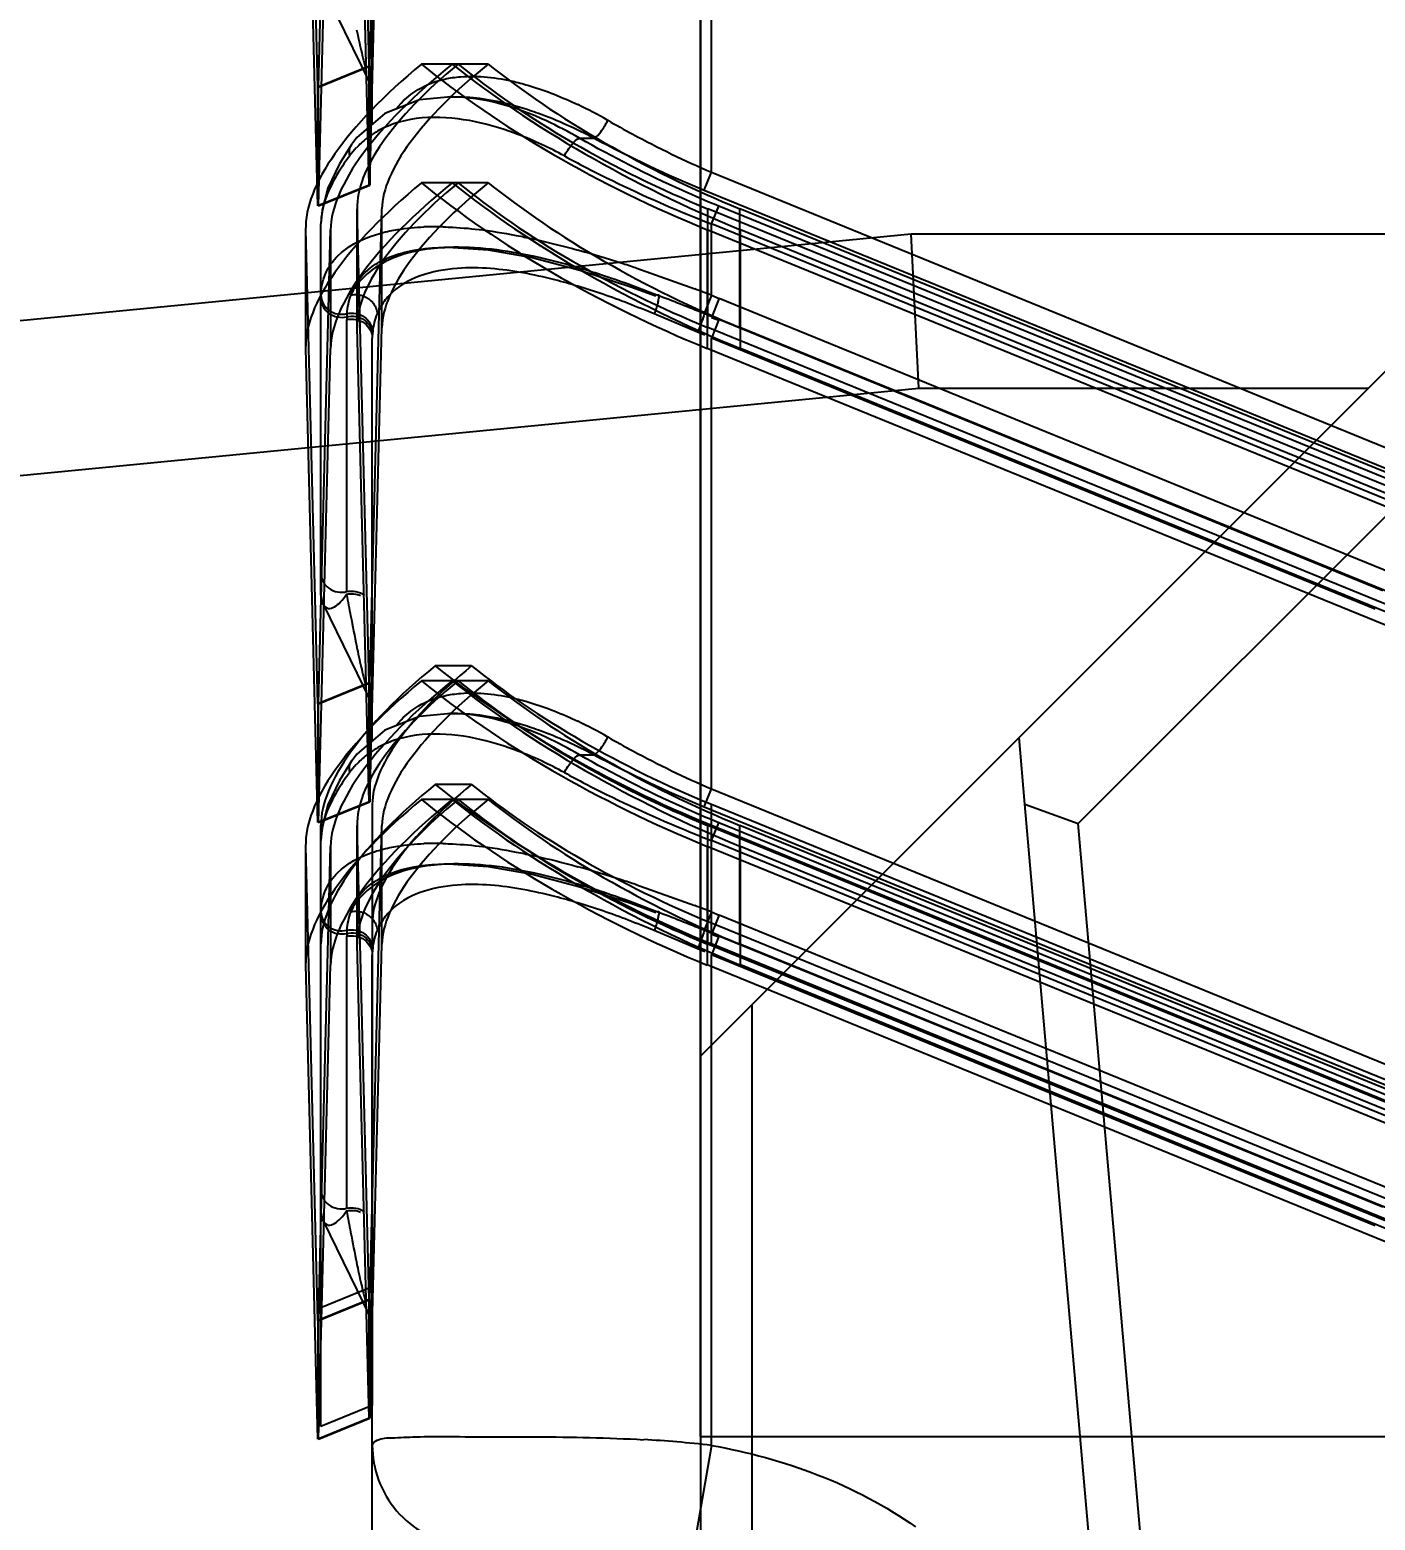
# Model space of a CAD drawing. Header units: millimetres. Extents: x -97344 to -49824, y -57049 to -40247.
# Drawn here: x -69796.19 to -69783.1, y -52807.7 to -52793.2 of the extents above; entities that cross this region are included whole.
import ezdxf

# ---------------------------------------------------------------- set-up
doc = ezdxf.new("R2010")
doc.units = ezdxf.units.MM
doc.header["$LTSCALE"] = 200
doc.header["$PDSIZE"] = -1
doc.linetypes.add('DOT_CENTER', pattern=[14, 12, -1, 0, -1])
for name, color, linetype in [('1', 7, 'Continuous'), ('DIM', 3, 'Continuous'), ('LAY0001', 7, 'Continuous'), ('LAY0002', 7, 'Continuous')]:
    doc.layers.add(name, color=color, linetype=linetype)
doc.styles.add('TSSD_Dimension', font='tssdeng.shx', dxfattribs={"width": 0.7, "bigfont": 'hztxt.shx'})
doc.dimstyles.new('TSSD_20_20', dxfattribs={"dimtxt": 60, "dimasz": 20, "dimexe": 20, "dimexo": 50, "dimgap": 20, "dimtad": 1, "dimdec": 0, "dimzin": 0, "dimdsep": 46, "dimtxsty": 'TSSD_Dimension', "dimblk": 'ARCHTICK', "dimcen": 0, "dimdle": 20, "dimclrt": 7, "dimadec": 0, "dimazin": 0, "dimtfac": 1, "dimtdec": 0, "dimtix": 1, "dimtmove": 2, "dimatfit": 3, "dimfxl": 1, "dimtolj": 1, "dimtzin": 0, "dimarcsym": 0})

# ---------------------------------------------------------------- blocks, each defined once
blk = doc.blocks.new('23-D1020-B_EXTRUSION-MAIN-BODY_BASESTAND-0_5m_Absen-PL__363', base_point=(418.75, -61.98))
at = {"color": 7, "linetype": 'Continuous'}
for p, q in [((421.852, 12.122), (427.75, 18.02)), ((422.428, 11.283), (428.964, 17.82)), ((421.852, 12.122), (419.25, 9.52)), ((421.909, 11.472), (421.852, 12.122)), ((421.909, 11.472), (422.428, 11.283)), ((422.809, 1.191), (421.909, 11.472)), ((423.193, 2.534), (422.428, 11.283)), ((419.25, 9.52), (418.75, 9.02)), ((419.25, 9.52), (419.25, -47.48)), ((418.75, 9.02), (418.75, -46.98))]:
    blk.add_line(p, q, dxfattribs=at)
blk = doc.blocks.new('Top1', base_point=(668.75, -75.52))
at = {"color": 7, "linetype": 'Continuous'}
for p, q in [((401.226, 15.117), (420.802, 17.02)), ((420.802, 17.02), (426.75, 17.02)), ((401.371, 13.624), (420.875, 15.52)), ((420.875, 15.52), (425.25, 15.52))]:
    blk.add_line(p, q, dxfattribs=at)
at = {"color": 140, "linetype": 'Continuous'}
blk.add_line((420.875, 15.52), (420.802, 17.02), dxfattribs=at)
at = {"layer": '1', "color": 1, "linetype": 'DOT_CENTER'}
blk.add_line((418.75, 43.169), (418.75, -93.98), dxfattribs=at)
blk.add_blockref('23-D1020-B_EXTRUSION-MAIN-BODY_BASESTAND-0_5m_Absen-PL__363', (418.75, -61.98))
blk = doc.blocks.new('*U1521')
blk.add_blockref('Top1', (0, -50.114))
blk = doc.blocks.new('*U1522')
at = {"layer": 'DIM', "color": 0, "linetype": 'ByBlock', "lineweight": -2, "transparency": 16777216}
blk.add_blockref('*U1521', (0, 0), dxfattribs=at)
blk = doc.blocks.new('2250')
at = {"layer": 'LAY0001', "color": 7, "linetype": 'Continuous'}
for p, q in [((-45590.974, -64421.07), (-45590.974, -64417.151)), ((-45587.674, -64421.538), (-45587.674, -64417.151)), ((-45591.453, -64419.74), (-45590.994, -64420.677)), ((-45590.219, -64420.804), (-45590.149, -64420.804)), ((-45590.205, -64420.804), (-45590.219, -64420.804)), ((-45590.148, -64420.804), (-45590.128, -64420.804)), ((-45588.958, -64421.206), (-45588.814, -64421.206)), ((-45587.744, -64421.711), (-45587.674, -64421.538)), ((-45587.674, -64421.538), (-45578.982, -64425.086)), ((-45587.744, -64421.711), (-45579.053, -64425.259)), ((-45591.463, -64421.908), (-45591.474, -64422.041)), ((-45587.674, -64422.04), (-45587.603, -64421.867)), ((-45580.501, -64424.766), (-45587.603, -64421.867)), ((-45591.474, -64425.652), (-45591.474, -64422.04)), ((-45587.674, -64422.733), (-45587.674, -64422.04)), ((-45580.572, -64424.939), (-45587.674, -64422.04)), ((-45590.235, -64422.268), (-45590.219, -64422.268)), ((-45590.136, -64422.268), (-45590.149, -64422.268)), ((-45588.41, -64422.469), (-45587.835, -64422.673)), ((-45588.459, -64422.651), (-45588.214, -64422.739)), ((-45587.674, -64422.733), (-45587.745, -64422.913)), ((-45587.674, -64422.733), (-45587.597, -64422.765)), ((-45587.597, -64422.764), (-45587.672, -64422.95)), ((-45587.597, -64422.764), (-45581.067, -64425.43)), ((-45591.224, -64422.972), (-45591.224, -64425.618)), ((-45591.222, -64422.913), (-45591.223, -64422.944)), ((-45591.223, -64422.944), (-45591.223, -64422.972)), ((-45587.808, -64423.093), (-45588.23, -64422.915)), ((-45587.67, -64422.944), (-45587.745, -64422.913)), ((-45587.6, -64422.972), (-45587.674, -64423.151)), ((-45587.672, -64422.95), (-45587.603, -64422.978)), ((-45581.14, -64425.609), (-45587.6, -64422.972)), ((-45590.971, -64423.093), (-45590.973, -64423.123)), ((-45587.739, -64423.123), (-45587.808, -64423.093)), ((-45590.974, -64427.07), (-45590.974, -64423.151)), ((-45587.674, -64427.538), (-45587.674, -64423.151)), ((-45581.213, -64425.789), (-45587.674, -64423.151)), ((-45591.453, -64425.74), (-45590.994, -64426.677)), ((-45590.219, -64426.804), (-45590.149, -64426.804)), ((-45590.205, -64426.804), (-45590.219, -64426.804)), ((-45590.148, -64426.804), (-45590.128, -64426.804)), ((-45588.958, -64427.206), (-45588.814, -64427.206)), ((-45587.744, -64427.711), (-45587.674, -64427.538)), ((-45587.674, -64427.538), (-45578.982, -64431.086)), ((-45587.744, -64427.711), (-45579.053, -64431.259)), ((-45591.463, -64427.908), (-45591.474, -64428.041)), ((-45587.674, -64428.04), (-45587.603, -64427.867)), ((-45580.501, -64430.766), (-45587.603, -64427.867)), ((-45591.474, -64431.652), (-45591.474, -64428.04)), ((-45587.674, -64428.733), (-45587.674, -64428.04)), ((-45580.572, -64430.939), (-45587.674, -64428.04)), ((-45590.235, -64428.268), (-45590.219, -64428.268)), ((-45590.136, -64428.268), (-45590.149, -64428.268)), ((-45588.41, -64428.469), (-45587.835, -64428.673)), ((-45588.459, -64428.651), (-45588.214, -64428.739)), ((-45587.674, -64428.733), (-45587.745, -64428.913)), ((-45587.674, -64428.733), (-45587.597, -64428.765)), ((-45587.597, -64428.764), (-45587.672, -64428.95)), ((-45587.597, -64428.764), (-45581.067, -64431.43)), ((-45591.222, -64428.913), (-45591.223, -64428.944)), ((-45587.808, -64429.093), (-45588.23, -64428.915)), ((-45587.67, -64428.944), (-45587.745, -64428.913)), ((-45591.224, -64428.972), (-45591.224, -64431.618)), ((-45591.223, -64428.944), (-45591.223, -64428.972)), ((-45587.6, -64428.972), (-45587.674, -64429.151)), ((-45587.672, -64428.95), (-45587.603, -64428.978)), ((-45581.14, -64431.609), (-45587.6, -64428.972)), ((-45590.974, -64437.84), (-45590.974, -64429.151)), ((-45590.971, -64429.093), (-45590.973, -64429.123)), ((-45587.739, -64429.123), (-45587.808, -64429.093)), ((-45587.674, -64433.926), (-45587.674, -64429.151)), ((-45581.213, -64431.789), (-45587.674, -64429.151)), ((-45591.453, -64431.74), (-45590.994, -64432.677)), ((-45587.674, -64433.926), (-45587.842, -64434.897))]:
    blk.add_line(p, q, dxfattribs=at)
for points in [[(-45590.205, -64420.804), (-45590.516, -64420.834), (-45590.853, -64420.965)], [(-45590.853, -64420.965), (-45591.123, -64421.199), (-45591.171, -64421.262)], [(-45591.172, -64421.263), (-45591.294, -64421.455), (-45591.406, -64421.692), (-45591.463, -64421.908)], [(-45590.234, -64422.268), (-45589.846, -64422.293), (-45589.418, -64422.368)], [(-45589.418, -64422.368), (-45588.953, -64422.49), (-45588.459, -64422.651)], [(-45591.474, -64425.652), (-45591.458, -64425.73), (-45591.453, -64425.74)], [(-45590.205, -64426.804), (-45590.516, -64426.834), (-45590.853, -64426.965)], [(-45590.853, -64426.965), (-45591.123, -64427.199), (-45591.171, -64427.262)], [(-45591.172, -64427.263), (-45591.294, -64427.455), (-45591.406, -64427.692), (-45591.463, -64427.908)], [(-45590.234, -64428.268), (-45589.846, -64428.293), (-45589.418, -64428.368)], [(-45589.418, -64428.368), (-45588.953, -64428.49), (-45588.459, -64428.651)], [(-45591.474, -64431.652), (-45591.458, -64431.73), (-45591.453, -64431.74)]]:
    blk.add_lwpolyline(points, dxfattribs=at)
for centre, radius, start, end in [((-45579.564, -64417.762), 11.807, 191.6796, 192.6735), ((-45583.887, -64418.732), 7.375, 192.6894, 193.4517), ((-45586.843, -64419.443), 4.335, 193.4061, 194.7103), ((-45590.863, -64424.836), 4.384, 60.1684, 64.4715), ((-45590.491, -64421.895), 0.872, 123.682, 132.7115), ((-45583.542, -64411.426), 11.11, 241.673, 247.7766), ((-45590.453, -64421.932), 0.925, 137.0109, 143.2594), ((-45590.48, -64421.907), 0.888, 132.7211, 136.9864), ((-45583.425, -64410.933), 11.89, 241.4678, 243.6956), ((-45583.206, -64410.494), 12.38, 243.6873, 248.3231), ((-45590.867, -64422.041), 0.607, 174.1347, 179.9329), ((-45590.359, -64424.905), 2.837, 88.4675, 92.2609), ((-45583.283, -64410.688), 12.172, 248.3224, 248.855), ((-45591.955, -64432.918), 11.033, 72.0279, 74.3217), ((-45591.144, -64429.837), 7.684, 71.8362, 73.5947), ((-45592.817, -64435.619), 13.869, 71.4711, 72.0837), ((-45590.614, -64423.011), 0.634, 147.6056, 153.9879), ((-45590.941, -64429.158), 6.802, 71.038, 73.1917), ((-45599.316, -64453.68), 33.064, 69.3823, 69.6805), ((-45590.38, -64423.144), 0.593, 143.9413, 150.8238), ((-45590.363, -64423.157), 0.614, 136.6652, 143.915), ((-45591.461, -64430.674), 8.405, 69.255, 71.0405), ((-45592.224, -64432.691), 10.56, 67.7778, 69.2597), ((-45596.384, -64444.284), 23.051, 67.9882, 69.2139), ((-45590.369, -64423.148), 0.605, 157.267, 165.7562), ((-45590.385, -64423.142), 0.587, 150.8414, 157.2553), ((-45582.344, -64410.064), 13.937, 247.5358, 247.8441), ((-45590.36, -64423.15), 0.613, 165.7814, 174.6343), ((-45569.659, -64421.764), 21.911, 190.2014, 190.7537), ((-45573.321, -64422.467), 18.182, 190.7294, 191.6942), ((-45579.564, -64423.762), 11.807, 191.6796, 192.6735), ((-45583.887, -64424.732), 7.375, 192.6894, 193.4517), ((-45586.843, -64425.443), 4.335, 193.4061, 194.7103), ((-45590.863, -64430.836), 4.384, 60.1684, 64.4715), ((-45590.491, -64427.895), 0.872, 123.682, 132.7115), ((-45590.453, -64427.932), 0.925, 137.0109, 143.2594), ((-45590.48, -64427.907), 0.888, 132.7211, 136.9864), ((-45583.542, -64417.426), 11.11, 241.673, 247.7766), ((-45583.425, -64416.933), 11.89, 241.4678, 243.6956), ((-45583.206, -64416.494), 12.38, 243.6873, 248.3231), ((-45590.867, -64428.041), 0.607, 174.1347, 179.9329), ((-45590.359, -64430.905), 2.837, 88.4675, 92.2609), ((-45583.283, -64416.688), 12.172, 248.3224, 248.855), ((-45591.955, -64438.918), 11.033, 72.0279, 74.3217), ((-45591.144, -64435.837), 7.684, 71.8362, 73.5947), ((-45592.817, -64441.619), 13.869, 71.4711, 72.0837), ((-45590.941, -64435.158), 6.802, 71.038, 73.1917), ((-45590.614, -64429.011), 0.634, 147.6056, 153.9879), ((-45590.363, -64429.157), 0.614, 136.6652, 143.915), ((-45591.461, -64436.674), 8.405, 69.255, 71.0405), ((-45596.384, -64450.284), 23.051, 67.9882, 69.2139), ((-45599.316, -64459.68), 33.064, 69.3823, 69.6805), ((-45590.369, -64429.148), 0.605, 157.267, 165.7562), ((-45590.385, -64429.142), 0.587, 150.8414, 157.2553), ((-45590.38, -64429.144), 0.593, 143.9413, 150.8238), ((-45592.224, -64438.691), 10.56, 67.7778, 69.2597), ((-45590.36, -64429.15), 0.613, 165.7814, 174.6343), ((-45582.344, -64416.064), 13.937, 247.5358, 247.8441), ((-45569.659, -64427.764), 21.911, 190.2014, 190.7537), ((-45573.321, -64428.467), 18.182, 190.7294, 191.6942), ((-45579.564, -64429.762), 11.807, 191.6796, 192.6735), ((-45583.887, -64430.732), 7.375, 192.6894, 193.4517), ((-45586.843, -64431.443), 4.335, 193.4061, 194.7103), ((-45588.982, -64445.564), 11.713, 85.2376, 86.8225), ((-45588.772, -64443.061), 9.201, 83.141, 85.2464)]:
    blk.add_arc(centre, radius, start, end, dxfattribs=at)
for points in [[(-45590.527, -64420.732), (-45590.447, -64420.684), (-45590.358, -64420.651), (-45590.268, -64420.631)], [(-45590.741, -64420.921), (-45590.682, -64420.846), (-45590.609, -64420.78), (-45590.527, -64420.732)], [(-45590.82, -64421.088), (-45590.874, -64421.11), (-45590.926, -64421.138), (-45590.975, -64421.17)], [(-45589.104, -64421.379), (-45589.25, -64421.299), (-45589.402, -64421.228), (-45589.557, -64421.169)], [(-45591.194, -64421.379), (-45591.202, -64421.34), (-45591.195, -64421.295), (-45591.172, -64421.263)], [(-45590.975, -64422.156), (-45590.919, -64422.136), (-45590.861, -64422.121), (-45590.803, -64422.109)], [(-45589.899, -64422.099), (-45589.775, -64422.115), (-45589.652, -64422.136), (-45589.529, -64422.161)], [(-45590.962, -64422.446), (-45590.912, -64422.412), (-45590.857, -64422.384), (-45590.8, -64422.362)], [(-45590.8, -64422.362), (-45590.726, -64422.332), (-45590.647, -64422.311), (-45590.568, -64422.297)], [(-45591.474, -64422.733), (-45591.474, -64422.63), (-45591.44, -64422.522), (-45591.381, -64422.437)], [(-45590.974, -64422.486), (-45591.042, -64422.536), (-45591.103, -64422.6), (-45591.149, -64422.672)], [(-45588.204, -64422.733), (-45588.384, -64422.663), (-45588.565, -64422.596), (-45588.749, -64422.536)], [(-45591.183, -64422.733), (-45591.206, -64422.79), (-45591.219, -64422.852), (-45591.222, -64422.913)], [(-45591.183, -64422.733), (-45591.14, -64422.723), (-45591.092, -64422.728), (-45591.051, -64422.745)], [(-45591.051, -64422.745), (-45591.022, -64422.758), (-45590.994, -64422.778), (-45590.973, -64422.802)], [(-45590.973, -64422.802), (-45590.947, -64422.833), (-45590.929, -64422.874), (-45590.926, -64422.915)], [(-45591.224, -64425.618), (-45591.167, -64425.604), (-45591.099, -64425.617), (-45591.051, -64425.651)], [(-45591.224, -64425.644), (-45591.18, -64425.634), (-45591.131, -64425.638), (-45591.09, -64425.655)], [(-45590.741, -64426.921), (-45590.682, -64426.846), (-45590.609, -64426.78), (-45590.527, -64426.732)], [(-45590.527, -64426.732), (-45590.447, -64426.684), (-45590.358, -64426.651), (-45590.268, -64426.631)], [(-45590.82, -64427.088), (-45590.874, -64427.11), (-45590.926, -64427.138), (-45590.975, -64427.17)], [(-45589.104, -64427.379), (-45589.25, -64427.299), (-45589.402, -64427.228), (-45589.557, -64427.169)], [(-45591.194, -64427.379), (-45591.202, -64427.34), (-45591.195, -64427.295), (-45591.172, -64427.263)], [(-45590.975, -64428.156), (-45590.919, -64428.136), (-45590.861, -64428.121), (-45590.803, -64428.109)], [(-45589.899, -64428.099), (-45589.775, -64428.115), (-45589.652, -64428.136), (-45589.529, -64428.161)], [(-45590.8, -64428.362), (-45590.726, -64428.332), (-45590.647, -64428.311), (-45590.568, -64428.297)], [(-45591.474, -64428.733), (-45591.474, -64428.63), (-45591.44, -64428.522), (-45591.381, -64428.437)], [(-45590.974, -64428.486), (-45591.042, -64428.536), (-45591.103, -64428.6), (-45591.149, -64428.672)], [(-45590.974, -64428.455), (-45590.921, -64428.417), (-45590.861, -64428.386), (-45590.8, -64428.362)], [(-45588.204, -64428.733), (-45588.384, -64428.663), (-45588.565, -64428.596), (-45588.749, -64428.536)], [(-45591.183, -64428.733), (-45591.206, -64428.79), (-45591.219, -64428.852), (-45591.222, -64428.913)], [(-45591.183, -64428.733), (-45591.14, -64428.723), (-45591.092, -64428.728), (-45591.051, -64428.745)], [(-45591.051, -64428.745), (-45591.022, -64428.758), (-45590.994, -64428.778), (-45590.973, -64428.802)], [(-45590.973, -64428.802), (-45590.947, -64428.833), (-45590.929, -64428.874), (-45590.926, -64428.915)], [(-45591.224, -64431.618), (-45591.167, -64431.604), (-45591.099, -64431.617), (-45591.051, -64431.651)], [(-45591.224, -64431.644), (-45591.18, -64431.634), (-45591.131, -64431.638), (-45591.09, -64431.655)], [(-45587.674, -64433.926), (-45586.971, -64434.048), (-45586.269, -64434.307), (-45585.686, -64434.718)]]:
    blk.add_open_spline(points, degree=3, dxfattribs=at)
for points, knots in [([(-45590.268, -64420.631), (-45590.218, -64420.62), (-45589.993, -64420.587), (-45589.763, -64420.616), (-45589.591, -64420.656)], [0, 0, 0, 0, 0.22503, 1, 1, 1, 1]), ([(-45589.591, -64420.656), (-45589.541, -64420.668), (-45589.329, -64420.725), (-45589.125, -64420.808), (-45588.974, -64420.88)], [0, 0, 0, 0, 0.237795, 1, 1, 1, 1]), ([(-45588.958, -64421.206), (-45589.063, -64421.145), (-45589.45, -64420.941), (-45589.887, -64420.807), (-45590.205, -64420.804)], [0, 0, 0, 0, 0.275501, 1, 1, 1, 1]), ([(-45590.128, -64420.804), (-45590.082, -64420.804), (-45589.881, -64420.816), (-45589.683, -64420.86), (-45589.535, -64420.904)], [0, 0, 0, 0, 0.231148, 1, 1, 1, 1]), ([(-45589.535, -64420.904), (-45589.475, -64420.922), (-45589.228, -64421.004), (-45588.989, -64421.113), (-45588.814, -64421.206)], [0, 0, 0, 0, 0.23961, 1, 1, 1, 1]), ([(-45589.557, -64421.169), (-45589.674, -64421.125), (-45590.077, -64420.997), (-45590.541, -64420.972), (-45590.82, -64421.088)], [0, 0, 0, 0, 0.292097, 1, 1, 1, 1]), ([(-45588.814, -64421.206), (-45588.787, -64421.192), (-45588.739, -64421.133), (-45588.701, -64421.071), (-45588.682, -64421.032)], [0, 0, 0, 0, 0.410358, 1, 1, 1, 1]), ([(-45588.682, -64421.032), (-45588.602, -64421.078), (-45588.273, -64421.261), (-45587.934, -64421.425), (-45587.674, -64421.538)], [0, 0, 0, 0, 0.245983, 1, 1, 1, 1]), ([(-45589.104, -64421.379), (-45589.085, -64421.339), (-45589.044, -64421.276), (-45588.988, -64421.217), (-45588.958, -64421.206)], [0, 0, 0, 0, 0.582162, 1, 1, 1, 1]), ([(-45587.603, -64421.867), (-45587.722, -64421.819), (-45588.184, -64421.62), (-45588.633, -64421.392), (-45588.958, -64421.206)], [0, 0, 0, 0, 0.25475, 1, 1, 1, 1]), ([(-45591.194, -64421.379), (-45591.233, -64421.43), (-45591.357, -64421.612), (-45591.455, -64421.823), (-45591.47, -64421.979)], [0, 0, 0, 0, 0.290955, 1, 1, 1, 1]), ([(-45590.803, -64422.109), (-45590.778, -64422.104), (-45590.668, -64422.084), (-45590.556, -64422.073), (-45590.471, -64422.07)], [0, 0, 0, 0, 0.234807, 1, 1, 1, 1]), ([(-45590.283, -64422.069), (-45590.252, -64422.07), (-45590.124, -64422.075), (-45589.996, -64422.087), (-45589.899, -64422.099)], [0, 0, 0, 0, 0.239498, 1, 1, 1, 1]), ([(-45591.381, -64422.437), (-45591.36, -64422.406), (-45591.252, -64422.279), (-45591.097, -64422.198), (-45590.975, -64422.156)], [0, 0, 0, 0, 0.221242, 1, 1, 1, 1]), ([(-45590.149, -64422.268), (-45590.234, -64422.268), (-45590.519, -64422.282), (-45590.812, -64422.365), (-45590.974, -64422.486)], [0, 0, 0, 0, 0.29618, 1, 1, 1, 1]), ([(-45590.568, -64422.297), (-45590.542, -64422.292), (-45590.432, -64422.275), (-45590.32, -64422.268), (-45590.235, -64422.268)], [0, 0, 0, 0, 0.233785, 1, 1, 1, 1]), ([(-45588.974, -64422.466), (-45589.077, -64422.436), (-45589.457, -64422.334), (-45589.85, -64422.269), (-45590.136, -64422.268)], [0, 0, 0, 0, 0.273537, 1, 1, 1, 1]), ([(-45589.529, -64422.161), (-45589.484, -64422.17), (-45589.298, -64422.209), (-45589.113, -64422.256), (-45588.974, -64422.295)], [0, 0, 0, 0, 0.242921, 1, 1, 1, 1]), ([(-45591.183, -64422.733), (-45591.175, -64422.706), (-45591.129, -64422.592), (-45591.039, -64422.499), (-45590.962, -64422.446)], [0, 0, 0, 0, 0.23554, 1, 1, 1, 1]), ([(-45589.822, -64422.475), (-45589.93, -64422.467), (-45590.272, -64422.459), (-45590.647, -64422.563), (-45590.81, -64422.736)], [0, 0, 0, 0, 0.313507, 1, 1, 1, 1]), ([(-45588.974, -64422.647), (-45589.048, -64422.625), (-45589.326, -64422.547), (-45589.611, -64422.492), (-45589.822, -64422.475)], [0, 0, 0, 0, 0.267575, 1, 1, 1, 1]), ([(-45591.474, -64422.733), (-45591.474, -64422.789), (-45591.409, -64422.907), (-45591.279, -64422.927), (-45591.222, -64422.913)], [0, 0, 0, 0, 0.486158, 1, 1, 1, 1]), ([(-45591.474, -64422.764), (-45591.474, -64422.82), (-45591.409, -64422.937), (-45591.28, -64422.957), (-45591.223, -64422.944)], [0, 0, 0, 0, 0.485436, 1, 1, 1, 1]), ([(-45588.204, -64422.733), (-45588.2, -64422.73), (-45588.181, -64422.728), (-45588.189, -64422.765), (-45588.195, -64422.82), (-45588.216, -64422.876), (-45588.23, -64422.915)], [0, 0, 0, 0, 0.077314, 0.192048, 0.398477, 1, 1, 1, 1]), ([(-45591.224, -64422.972), (-45591.167, -64422.959), (-45591.038, -64422.979), (-45590.974, -64423.096), (-45590.974, -64423.151)], [0, 0, 0, 0, 0.514562, 1, 1, 1, 1]), ([(-45591.223, -64422.944), (-45591.166, -64422.93), (-45591.038, -64422.951), (-45590.973, -64423.068), (-45590.973, -64423.123)], [0, 0, 0, 0, 0.51441, 1, 1, 1, 1]), ([(-45591.222, -64422.913), (-45591.165, -64422.9), (-45591.037, -64422.921), (-45590.972, -64423.037), (-45590.971, -64423.093)], [0, 0, 0, 0, 0.513457, 1, 1, 1, 1]), ([(-45587.745, -64422.913), (-45587.728, -64422.883), (-45587.784, -64423.034), (-45587.797, -64423.066), (-45587.808, -64423.093)], [0, 0, 0, 0, 0.541401, 1, 1, 1, 1]), ([(-45587.67, -64422.944), (-45587.669, -64422.942), (-45587.664, -64422.933), (-45587.669, -64422.946), (-45587.67, -64422.949)], [0, 0, 0, 0, 0.352566, 1, 1, 1, 1]), ([(-45591.474, -64425.439), (-45591.474, -64425.494), (-45591.41, -64425.612), (-45591.281, -64425.632), (-45591.224, -64425.618)], [0, 0, 0, 0, 0.485438, 1, 1, 1, 1]), ([(-45591.453, -64425.74), (-45591.443, -64425.76), (-45591.404, -64425.793), (-45591.335, -64425.767), (-45591.277, -64425.716), (-45591.242, -64425.671), (-45591.224, -64425.644)], [0, 0, 0, 0, 0.222711, 0.423481, 0.67946, 1, 1, 1, 1]), ([(-45590.268, -64426.631), (-45590.218, -64426.62), (-45589.993, -64426.587), (-45589.763, -64426.616), (-45589.591, -64426.656)], [0, 0, 0, 0, 0.22503, 1, 1, 1, 1]), ([(-45589.591, -64426.656), (-45589.541, -64426.668), (-45589.329, -64426.725), (-45589.125, -64426.808), (-45588.974, -64426.88)], [0, 0, 0, 0, 0.237795, 1, 1, 1, 1]), ([(-45588.958, -64427.206), (-45589.063, -64427.145), (-45589.45, -64426.941), (-45589.887, -64426.807), (-45590.205, -64426.804)], [0, 0, 0, 0, 0.275501, 1, 1, 1, 1]), ([(-45590.128, -64426.804), (-45590.082, -64426.804), (-45589.881, -64426.816), (-45589.683, -64426.86), (-45589.535, -64426.904)], [0, 0, 0, 0, 0.231148, 1, 1, 1, 1]), ([(-45589.535, -64426.904), (-45589.475, -64426.922), (-45589.228, -64427.004), (-45588.989, -64427.113), (-45588.814, -64427.206)], [0, 0, 0, 0, 0.23961, 1, 1, 1, 1]), ([(-45589.557, -64427.169), (-45589.674, -64427.125), (-45590.077, -64426.997), (-45590.541, -64426.972), (-45590.82, -64427.088)], [0, 0, 0, 0, 0.292097, 1, 1, 1, 1]), ([(-45588.814, -64427.206), (-45588.787, -64427.192), (-45588.739, -64427.133), (-45588.701, -64427.071), (-45588.682, -64427.032)], [0, 0, 0, 0, 0.410358, 1, 1, 1, 1]), ([(-45588.682, -64427.032), (-45588.602, -64427.078), (-45588.273, -64427.261), (-45587.934, -64427.425), (-45587.674, -64427.538)], [0, 0, 0, 0, 0.245983, 1, 1, 1, 1]), ([(-45589.104, -64427.379), (-45589.085, -64427.339), (-45589.044, -64427.276), (-45588.988, -64427.217), (-45588.958, -64427.206)], [0, 0, 0, 0, 0.582162, 1, 1, 1, 1]), ([(-45587.603, -64427.867), (-45587.722, -64427.819), (-45588.184, -64427.62), (-45588.633, -64427.392), (-45588.958, -64427.206)], [0, 0, 0, 0, 0.25475, 1, 1, 1, 1]), ([(-45591.194, -64427.379), (-45591.233, -64427.43), (-45591.357, -64427.612), (-45591.455, -64427.823), (-45591.47, -64427.979)], [0, 0, 0, 0, 0.290955, 1, 1, 1, 1]), ([(-45590.803, -64428.109), (-45590.778, -64428.104), (-45590.668, -64428.084), (-45590.556, -64428.073), (-45590.471, -64428.07)], [0, 0, 0, 0, 0.234807, 1, 1, 1, 1]), ([(-45590.283, -64428.069), (-45590.252, -64428.07), (-45590.124, -64428.075), (-45589.996, -64428.087), (-45589.899, -64428.099)], [0, 0, 0, 0, 0.239498, 1, 1, 1, 1]), ([(-45591.381, -64428.437), (-45591.36, -64428.406), (-45591.252, -64428.279), (-45591.097, -64428.198), (-45590.975, -64428.156)], [0, 0, 0, 0, 0.221242, 1, 1, 1, 1]), ([(-45589.529, -64428.161), (-45589.484, -64428.17), (-45589.298, -64428.209), (-45589.113, -64428.256), (-45588.974, -64428.295)], [0, 0, 0, 0, 0.242921, 1, 1, 1, 1]), ([(-45590.149, -64428.268), (-45590.234, -64428.268), (-45590.519, -64428.282), (-45590.812, -64428.365), (-45590.974, -64428.486)], [0, 0, 0, 0, 0.29618, 1, 1, 1, 1]), ([(-45590.568, -64428.297), (-45590.542, -64428.292), (-45590.432, -64428.275), (-45590.32, -64428.268), (-45590.235, -64428.268)], [0, 0, 0, 0, 0.233785, 1, 1, 1, 1]), ([(-45588.974, -64428.466), (-45589.077, -64428.436), (-45589.457, -64428.334), (-45589.85, -64428.269), (-45590.136, -64428.268)], [0, 0, 0, 0, 0.273537, 1, 1, 1, 1]), ([(-45591.183, -64428.733), (-45591.175, -64428.707), (-45591.131, -64428.598), (-45591.047, -64428.507), (-45590.974, -64428.455)], [0, 0, 0, 0, 0.23641, 1, 1, 1, 1]), ([(-45589.822, -64428.475), (-45589.93, -64428.467), (-45590.272, -64428.459), (-45590.647, -64428.563), (-45590.81, -64428.736)], [0, 0, 0, 0, 0.313507, 1, 1, 1, 1]), ([(-45588.974, -64428.647), (-45589.048, -64428.625), (-45589.326, -64428.547), (-45589.611, -64428.492), (-45589.822, -64428.475)], [0, 0, 0, 0, 0.267575, 1, 1, 1, 1]), ([(-45591.474, -64428.733), (-45591.474, -64428.789), (-45591.409, -64428.907), (-45591.279, -64428.927), (-45591.222, -64428.913)], [0, 0, 0, 0, 0.486158, 1, 1, 1, 1]), ([(-45591.474, -64428.764), (-45591.474, -64428.82), (-45591.409, -64428.937), (-45591.28, -64428.957), (-45591.223, -64428.944)], [0, 0, 0, 0, 0.485436, 1, 1, 1, 1]), ([(-45588.204, -64428.733), (-45588.2, -64428.73), (-45588.181, -64428.728), (-45588.189, -64428.765), (-45588.195, -64428.82), (-45588.216, -64428.876), (-45588.23, -64428.915)], [0, 0, 0, 0, 0.077314, 0.192048, 0.398477, 1, 1, 1, 1]), ([(-45591.223, -64428.944), (-45591.166, -64428.93), (-45591.038, -64428.951), (-45590.973, -64429.068), (-45590.973, -64429.123)], [0, 0, 0, 0, 0.51441, 1, 1, 1, 1]), ([(-45591.222, -64428.913), (-45591.165, -64428.9), (-45591.037, -64428.921), (-45590.972, -64429.037), (-45590.971, -64429.093)], [0, 0, 0, 0, 0.513457, 1, 1, 1, 1]), ([(-45587.745, -64428.913), (-45587.728, -64428.883), (-45587.784, -64429.034), (-45587.797, -64429.066), (-45587.808, -64429.093)], [0, 0, 0, 0, 0.541401, 1, 1, 1, 1]), ([(-45587.67, -64428.944), (-45587.669, -64428.942), (-45587.664, -64428.933), (-45587.669, -64428.946), (-45587.67, -64428.949)], [0, 0, 0, 0, 0.352566, 1, 1, 1, 1]), ([(-45591.224, -64428.972), (-45591.167, -64428.959), (-45591.038, -64428.979), (-45590.974, -64429.096), (-45590.974, -64429.151)], [0, 0, 0, 0, 0.514562, 1, 1, 1, 1]), ([(-45591.474, -64431.439), (-45591.474, -64431.494), (-45591.41, -64431.612), (-45591.281, -64431.632), (-45591.224, -64431.618)], [0, 0, 0, 0, 0.485438, 1, 1, 1, 1]), ([(-45591.453, -64431.74), (-45591.443, -64431.76), (-45591.404, -64431.793), (-45591.335, -64431.767), (-45591.277, -64431.716), (-45591.242, -64431.671), (-45591.224, -64431.644)], [0, 0, 0, 0, 0.222711, 0.423481, 0.67946, 1, 1, 1, 1]), ([(-45590.974, -64433.926), (-45590.974, -64433.903), (-45590.899, -64433.853), (-45590.755, -64433.852), (-45590.52, -64433.838), (-45590.054, -64433.842), (-45589.314, -64433.838), (-45588.682, -64433.85), (-45588.333, -64433.87)], [0, 0, 0, 0, 0.026179, 0.080605, 0.16851, 0.28795, 0.606778, 1, 1, 1, 1]), ([(-45590.974, -64433.926), (-45590.974, -64434.152), (-45590.803, -64434.62), (-45590.367, -64434.86), (-45590.142, -64434.897)], [0, 0, 0, 0, 0.497632, 1, 1, 1, 1])]:
    blk.add_open_spline(points, degree=3, knots=knots, dxfattribs=at)
at = {"layer": 'LAY0002', "color": 7, "linetype": 'Continuous'}
for p, q in [((-45587.781, -64433.84), (-45587.781, -64414.748)), ((-45591.004, -64420.507), (-45591.122, -64415.893)), ((-45590.999, -64420.507), (-45590.881, -64415.893)), ((-45591.504, -64420.711), (-45591.622, -64416.097)), ((-45591.499, -64420.711), (-45591.381, -64416.097)), ((-45591.004, -64421.662), (-45591.122, -64417.047)), ((-45590.999, -64421.662), (-45590.881, -64417.047)), ((-45591.504, -64421.866), (-45591.622, -64417.251)), ((-45591.499, -64421.866), (-45591.381, -64417.251)), ((-45591.004, -64420.507), (-45591.504, -64420.711)), ((-45591.499, -64420.711), (-45590.999, -64420.507)), ((-45591.004, -64421.662), (-45591.004, -64420.507)), ((-45590.999, -64420.507), (-45590.999, -64421.662)), ((-45589.845, -64420.485), (-45590.495, -64420.485)), ((-45591.504, -64421.866), (-45591.504, -64420.711)), ((-45591.499, -64421.866), (-45591.499, -64420.711)), ((-45591.004, -64421.662), (-45591.504, -64421.866)), ((-45591.499, -64421.866), (-45590.999, -64421.662)), ((-45589.845, -64421.64), (-45590.495, -64421.64)), ((-45591.004, -64426.507), (-45591.122, -64421.893)), ((-45591.122, -64421.893), (-45591.122, -64423.047)), ((-45591.122, -64423.047), (-45591.122, -64421.893)), ((-45590.999, -64426.507), (-45590.881, -64421.893)), ((-45590.881, -64423.047), (-45590.881, -64421.893)), ((-45587.71, -64423.047), (-45587.71, -64421.893)), ((-45576.408, -64426.507), (-45587.71, -64421.893)), ((-45587.397, -64423.047), (-45587.397, -64421.893)), ((-45576.094, -64426.507), (-45587.397, -64421.893)), ((-45591.504, -64426.711), (-45591.622, -64422.097)), ((-45591.622, -64423.251), (-45591.622, -64422.097)), ((-45591.622, -64423.251), (-45591.622, -64422.097)), ((-45591.499, -64426.711), (-45591.381, -64422.097)), ((-45591.381, -64422.097), (-45591.381, -64423.251)), ((-45587.715, -64422.097), (-45587.715, -64423.251)), ((-45576.413, -64426.711), (-45587.715, -64422.097)), ((-45587.391, -64423.251), (-45587.391, -64422.097)), ((-45576.089, -64426.711), (-45587.391, -64422.097)), ((-45591.004, -64427.662), (-45591.122, -64423.047)), ((-45590.999, -64427.662), (-45590.881, -64423.047)), ((-45576.408, -64427.662), (-45587.71, -64423.047)), ((-45576.094, -64427.662), (-45587.397, -64423.047)), ((-45591.504, -64427.866), (-45591.622, -64423.251)), ((-45591.499, -64427.866), (-45591.381, -64423.251)), ((-45576.413, -64427.866), (-45587.715, -64423.251)), ((-45576.089, -64427.866), (-45587.391, -64423.251)), ((-45590.007, -64426.34), (-45590.361, -64426.34)), ((-45591.004, -64426.507), (-45591.504, -64426.711)), ((-45591.499, -64426.711), (-45590.999, -64426.507)), ((-45591.004, -64427.662), (-45591.004, -64426.507)), ((-45590.999, -64426.507), (-45590.999, -64427.662)), ((-45589.845, -64426.485), (-45590.495, -64426.485)), ((-45591.504, -64426.711), (-45591.504, -64427.866)), ((-45591.499, -64427.866), (-45591.499, -64426.711)), ((-45590.007, -64427.494), (-45590.361, -64427.494)), ((-45591.004, -64427.662), (-45591.504, -64427.866)), ((-45591.499, -64427.866), (-45590.999, -64427.662)), ((-45590.974, -64427.687), (-45590.974, -64433.536)), ((-45589.845, -64427.64), (-45590.495, -64427.64)), ((-45587.674, -64429.046), (-45587.674, -64427.687)), ((-45587.674, -64427.687), (-45576.174, -64432.382)), ((-45591.474, -64433.741), (-45591.474, -64427.891)), ((-45591.004, -64432.507), (-45591.122, -64427.893)), ((-45591.122, -64427.893), (-45591.122, -64429.047)), ((-45591.122, -64429.047), (-45591.122, -64427.893)), ((-45590.999, -64432.507), (-45590.881, -64427.893)), ((-45590.881, -64429.047), (-45590.881, -64427.893)), ((-45587.71, -64429.047), (-45587.71, -64427.893)), ((-45576.408, -64432.507), (-45587.71, -64427.893)), ((-45587.674, -64427.891), (-45576.174, -64432.586)), ((-45587.397, -64429.047), (-45587.397, -64427.893)), ((-45576.094, -64432.507), (-45587.397, -64427.893)), ((-45591.504, -64432.711), (-45591.622, -64428.097)), ((-45591.622, -64429.251), (-45591.622, -64428.097)), ((-45591.622, -64429.251), (-45591.622, -64428.097)), ((-45591.499, -64432.711), (-45591.381, -64428.097)), ((-45591.381, -64428.097), (-45591.381, -64429.251)), ((-45587.715, -64428.097), (-45587.715, -64429.251)), ((-45576.413, -64432.711), (-45587.715, -64428.097)), ((-45587.391, -64429.251), (-45587.391, -64428.097)), ((-45576.089, -64432.711), (-45587.391, -64428.097)), ((-45587.674, -64428.842), (-45576.174, -64433.536)), ((-45591.004, -64433.662), (-45591.122, -64429.047)), ((-45590.999, -64433.662), (-45590.881, -64429.047)), ((-45576.408, -64433.662), (-45587.71, -64429.047)), ((-45576.174, -64433.741), (-45587.674, -64429.046)), ((-45576.094, -64433.662), (-45587.397, -64429.047)), ((-45591.504, -64433.866), (-45591.622, -64429.251)), ((-45591.499, -64433.866), (-45591.381, -64429.251)), ((-45576.413, -64433.866), (-45587.715, -64429.251)), ((-45576.089, -64433.866), (-45587.391, -64429.251)), ((-45590.974, -64432.382), (-45591.474, -64432.586)), ((-45591.004, -64432.507), (-45591.504, -64432.711)), ((-45591.499, -64432.711), (-45590.999, -64432.507)), ((-45591.004, -64433.662), (-45591.004, -64432.507)), ((-45590.999, -64432.507), (-45590.999, -64433.662)), ((-45591.504, -64432.711), (-45591.504, -64433.866)), ((-45591.499, -64433.866), (-45591.499, -64432.711)), ((-45590.974, -64433.536), (-45591.474, -64433.741)), ((-45591.004, -64433.662), (-45591.504, -64433.866)), ((-45591.499, -64433.866), (-45590.999, -64433.662)), ((-45587.781, -64433.84), (-45569.781, -64433.84))]:
    blk.add_line(p, q, dxfattribs=at)
for centre, major_axis, ratio, start_param, end_param in [((-45587.674, -64420.485), (3.897, 1.837), 0.346526, 2.204771, 2.990169), ((-45587.433, -64420.485), (3.898, 1.862), 0.337465, 2.18592, 2.971318), ((-45587.674, -64420.485), (3.403, 1.604), 0.346526, 2.204771, 2.990169), ((-45587.433, -64420.485), (3.404, 1.626), 0.337465, 2.18592, 2.971318), ((-45587.674, -64420.485), (3.897, -1.837), 0.346526, -2.204771, -1.419373), ((-45587.433, -64420.485), (3.898, -1.862), 0.337465, -2.18592, -1.400522), ((-45587.674, -64420.485), (3.403, -1.604), 0.346526, -2.204771, -1.419373), ((-45587.433, -64420.485), (3.404, -1.626), 0.337465, -2.18592, -1.400522), ((-45587.674, -64421.64), (3.897, 1.837), 0.346526, 2.204771, 2.990169), ((-45587.433, -64421.64), (3.898, 1.862), 0.337465, 2.18592, 2.971318), ((-45587.674, -64421.64), (3.403, 1.604), 0.346526, 2.204771, 2.990169), ((-45587.433, -64421.64), (3.404, 1.626), 0.337465, 2.18592, 2.971318), ((-45587.674, -64421.64), (3.897, -1.837), 0.346526, -2.204771, -1.419373), ((-45587.433, -64421.64), (3.898, -1.862), 0.337465, -2.18592, -1.400522), ((-45587.674, -64421.64), (3.403, -1.604), 0.346526, -2.204771, -1.419373), ((-45587.433, -64421.64), (3.404, -1.626), 0.337465, -2.18592, -1.400522), ((-45587.674, -64426.34), (3.751, 1.78), 0.341999, 2.195319, 2.980717), ((-45587.674, -64426.34), (3.257, 1.546), 0.341999, 2.195319, 2.980717), ((-45587.674, -64426.34), (3.751, -1.78), 0.341999, -2.195319, -1.409921), ((-45587.674, -64426.34), (3.257, -1.546), 0.341999, -2.195319, -1.409921), ((-45587.674, -64426.485), (3.897, 1.837), 0.346526, 2.204771, 2.990169), ((-45587.433, -64426.485), (3.898, 1.862), 0.337465, 2.18592, 2.971318), ((-45587.674, -64426.485), (3.403, 1.604), 0.346526, 2.204771, 2.990169), ((-45587.433, -64426.485), (3.404, 1.626), 0.337465, 2.18592, 2.971318), ((-45587.674, -64426.485), (3.897, -1.837), 0.346526, -2.204771, -1.419373), ((-45587.433, -64426.485), (3.898, -1.862), 0.337465, -2.18592, -1.400522), ((-45587.674, -64426.485), (3.403, -1.604), 0.346526, -2.204771, -1.419373), ((-45587.433, -64426.485), (3.404, -1.626), 0.337465, -2.18592, -1.400522), ((-45587.674, -64427.494), (3.751, 1.78), 0.341999, 2.195319, 2.980717), ((-45587.674, -64427.494), (3.257, 1.546), 0.341999, 2.195319, 2.980717), ((-45587.674, -64427.494), (3.751, -1.78), 0.341999, -2.195319, -1.409921), ((-45587.674, -64427.494), (3.257, -1.546), 0.341999, -2.195319, -1.409921), ((-45587.674, -64427.64), (3.897, 1.837), 0.346526, 2.204771, 2.990169), ((-45587.433, -64427.64), (3.898, 1.862), 0.337465, 2.18592, 2.971318), ((-45587.674, -64427.64), (3.403, 1.604), 0.346526, 2.204771, 2.990169), ((-45587.433, -64427.64), (3.404, 1.626), 0.337465, 2.18592, 2.971318), ((-45587.674, -64427.64), (3.897, -1.837), 0.346526, -2.204771, -1.419373), ((-45587.433, -64427.64), (3.898, -1.862), 0.337465, -2.18592, -1.400522), ((-45587.674, -64427.64), (3.403, -1.604), 0.346526, -2.204771, -1.419373), ((-45587.433, -64427.64), (3.404, -1.626), 0.337465, -2.18592, -1.400522)]:
    blk.add_ellipse(centre, major_axis=major_axis, ratio=ratio, start_param=start_param, end_param=end_param, dxfattribs=at)
blk = doc.blocks.new('*U1514')
at = {"layer": 'DIM', "color": 3}
blk.add_blockref('2250', (45347.11, 64440.647), dxfattribs=at)
blk = doc.blocks.new('*U1516')
at = {"layer": 'DIM', "color": 0, "linetype": 'ByBlock', "lineweight": -2, "transparency": 16777216}
blk.add_blockref('*U1514', (0, 0), dxfattribs=at)
blk = doc.blocks.new('_ArchTick')
at = {"color": 0, "linetype": 'ByBlock', "const_width": 0.5}
blk.add_lwpolyline([(-0.70711, -0.70711), (0.70711, 0.70711)], dxfattribs=at)
blk = doc.blocks.new('*D1537')
at = {"layer": 'Defpoints', "color": 0, "transparency": 16777216}
for p in [(-70012.084, -52777.889), (-69774.572, -52777.889), (-69539.665, -53430.314)]:
    blk.add_point(p, dxfattribs=at)
at = {"layer": 'DIM', "color": 0, "lineweight": -2, "transparency": 16777216}
for p, q in [((-70012.084, -53450.314), (-70012.084, -52757.889)), ((-69824.572, -52777.889), (-70032.084, -52777.889)), ((-69589.665, -53430.314), (-70032.084, -53430.314))]:
    blk.add_line(p, q, dxfattribs=at)
at = {"layer": 'DIM', "color": 0, "lineweight": -2, "transparency": 16777216, "xscale": 20, "yscale": 20, "zscale": 20}
for p, rotation in [((-70012.084, -52777.889), 90), ((-70012.084, -53430.314), 270)]:
    blk.add_blockref('_ArchTick', p, dxfattribs=dict(at, rotation=rotation))
at = {"layer": 'DIM', "color": 7, "transparency": 16777216, "insert": (-70062.084, -53104.101), "char_height": 60, "attachment_point": 5, "rotation": 90, "style": 'TSSD_Dimension'}
blk.add_mtext('\\A1;652', dxfattribs=at)

msp = doc.modelspace()

# ---------------------------------------------------------------- block references
at = {"layer": 'DIM', "color": 3}
for name, p in [('*U1522', (-69539.665, -52837.614)), ('*U1516', (-69548.994, -52813.697))]:
    msp.add_blockref(name, p, dxfattribs=at)

# ---------------------------------------------------------------- dimensions: what is measured, and where the dimension line sits
dim = msp.add_linear_dim(base=(-70012.084, -52777.889), p1=(-69539.665, -53430.314), p2=(-69774.572, -52777.889), angle=90, dimstyle='TSSD_20_20', dxfattribs=at)
dim.commit()
dim.dimension.update_dxf_attribs({"geometry": '*D1537', "text_midpoint": (-70062.084, -53104.101)})

doc.saveas('drawing.dxf')
